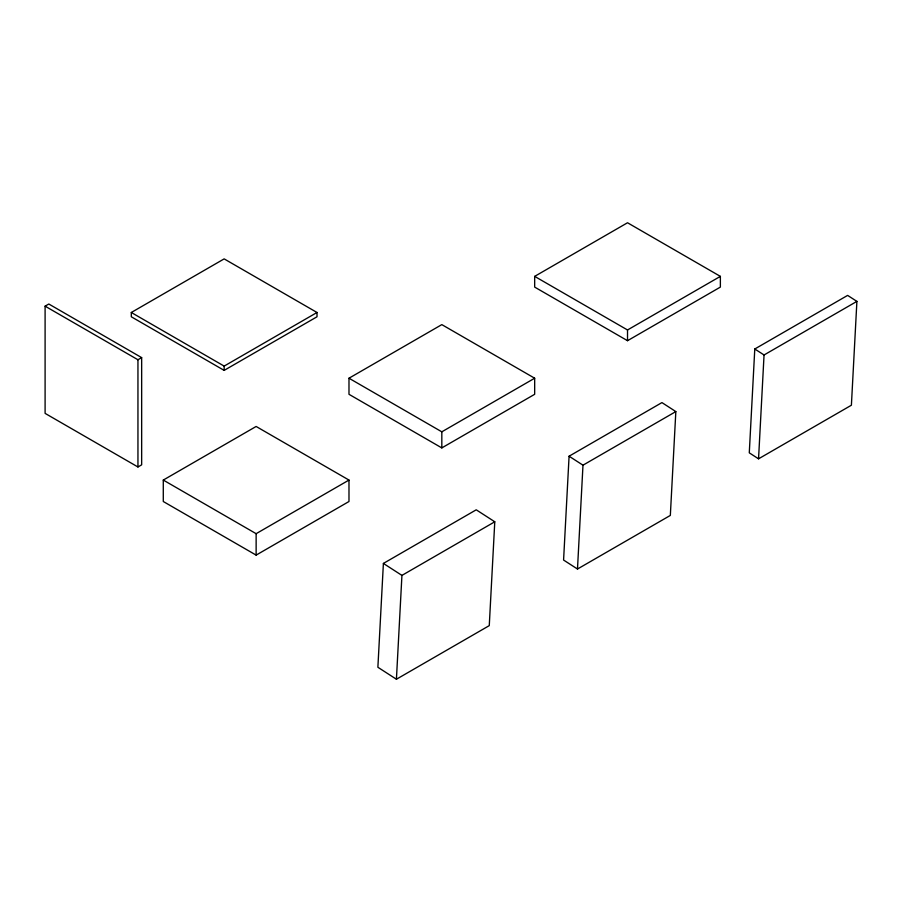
<?xml version="1.0" encoding="UTF-8"?>
<svg xmlns="http://www.w3.org/2000/svg" width="902" height="902" viewBox="0 0 902 902"><rect width="100%" height="100%" fill="white"/><g stroke="black" fill="none" stroke-linecap="round" stroke-linejoin="round"><path stroke-width="1.35" d="M383.395 563.423L377.882 667.266L396.418 679.24L489.267 625.627L494.781 521.784L476.233 509.81L383.395 563.423L401.931 575.397L396.418 679.24M569.083 456.209L563.581 560.052L577.483 569.027L670.333 515.425L675.835 411.583L661.933 402.596L569.083 456.209L582.985 465.184L577.483 569.027M754.782 348.995L749.28 452.838L758.548 458.825L851.398 405.223L856.9 301.381L847.632 295.394L754.782 348.995L764.05 354.982L758.548 458.825M45.1 306.161L48.809 304.019L141.659 357.62L141.659 464.834L137.95 466.977L45.1 413.375L45.1 306.161L137.95 359.763L141.659 357.62M131.309 312.487L224.158 258.885L317.008 312.487L317.008 316.782L224.158 370.384L131.309 316.782L131.309 312.487L224.158 366.099L317.008 312.487M163.285 480.067L256.134 426.466L348.984 480.067L348.984 501.512L256.134 555.113L163.285 501.512L163.285 480.067L256.134 533.68L348.984 480.067M348.984 378.22L441.822 324.619L534.672 378.22L534.672 394.298L441.822 447.911L348.984 394.298L348.984 378.22L441.822 431.821L534.672 378.22M534.672 276.373L627.521 222.76L720.371 276.373L720.371 287.095L627.521 340.697L534.672 287.095L534.672 276.373L627.521 329.974L720.371 276.373M764.05 354.982L856.9 301.381M582.985 465.184L675.835 411.583M401.931 575.397L494.781 521.784M627.521 329.974L627.521 340.697M441.822 431.821L441.822 447.911M256.134 533.68L256.134 555.113M224.158 366.099L224.158 370.384M137.95 359.763L137.95 466.977"/></g></svg>
